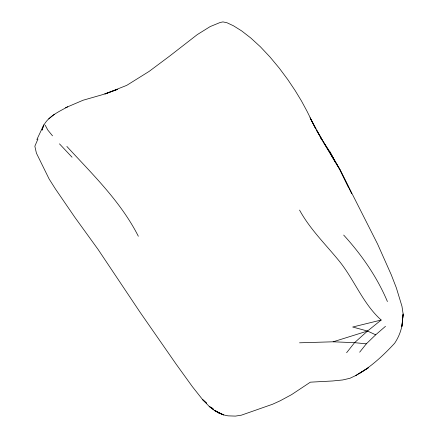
<?xml version="1.0" encoding="UTF-8"?>
<svg xmlns="http://www.w3.org/2000/svg" width="438" height="438" viewBox="0 0 438 438"><rect width="100%" height="100%" fill="white"/><g stroke="black" fill="none" stroke-linecap="round" stroke-linejoin="round"><path stroke-width="0.66" d="M402.615 319.335C402.374 327.898 399.374 336.17 394.638 343.255C384.164 354.572 372.678 365.336 359.51 373.439M402.746 318.032L403.146 314.123L401.958 306.25L396.335 287.826L391.276 274.807L377.6 244.076L339.735 169.287L329.491 151.225L320.95 138.238M37.953 138.999L34.854 146.193L36.409 153.136L49.127 178.989L55.38 188.877L74.86 217.325L98.107 249.474L139.979 312.108L176.164 364.181L192.435 386.743L202.635 399.626L209.178 406.371L214.489 410.515L218.918 413.012L223.511 414.885L228.001 415.854L235.452 416.1L241.486 415.147L272.666 404.208L280.15 400.797L291.604 394.622L310.367 382.171L332.688 380.972L342.73 379.96L349.935 378.284L355.826 375.519L368.161 367.92L355.826 375.519M36.869 139.569L43.86 124.688L42.081 130.13C44.692 117.904 57.947 112.188 67.77 106.779M346.606 352.727L354.572 342.669L367.52 331.046L381.18 320.03C362.85 303.605 354.49 279.942 339.253 261.103C325.648 244.366 309.989 229.216 299.554 210.087M359.664 352.196L366.31 343.835L375.678 334.813L385.489 326.315M48.717 118.917L54.443 114.236M65.47 107.764L83.127 100.22L102.749 94.597L117.559 89.314M117.636 89.357L104.885 94.022L126.757 85.35L149.15 71.389L169.583 56.13L197.281 34.607L210.196 26.57L220.144 22.486L222.964 21.9L226.999 22.76L233.481 25.798L241.656 30.906L250.782 37.991L260.407 46.8L270.076 57.088L279.34 68.224L287.766 79.557L295.207 90.655L301.536 101.074L307.137 111.455L315.831 129.04L310.301 118.348M299.543 342.806L333.154 341.799L367.52 331.046L375.678 334.813M381.18 320.03L352.678 327.022L367.52 331.046M333.154 341.799L354.572 342.669L366.31 343.835M215.272 410.62L218.918 413.012L216.213 411.167M212.425 408.583L209.178 406.371L213.711 409.596L211.696 407.783M211.768 407.866L213.711 409.596M206.665 403.25L202.635 399.626L206.44 403.113M59.469 143.85L72.051 157.204M66.861 146.434C92.741 174.57 120.855 201.748 138.337 236.246M343.682 235.08C361.64 254.763 377.036 276.936 387.416 301.558M52.516 135.835L47.786 130.031L45.223 125.23M320.928 138.244L321.968 139.968M323.014 141.693L339.735 169.287L348.254 186.561M316.51 130.223L339.735 169.287L348.675 187.656M316.46 130.185L317.145 131.351M317.829 132.511L321.919 139.503L310.011 117.745M334.249 160.122L329.491 151.225L335.212 162.005M334.884 161.31L335.519 162.498M336.154 163.681L336.789 164.869M351.057 192.556L351.654 193.782M348.544 187.168L350.887 192.041M403.146 314.123L401.881 326.502L403.146 314.123M223.511 414.885L214.489 410.515L223.511 414.885"/></g></svg>
